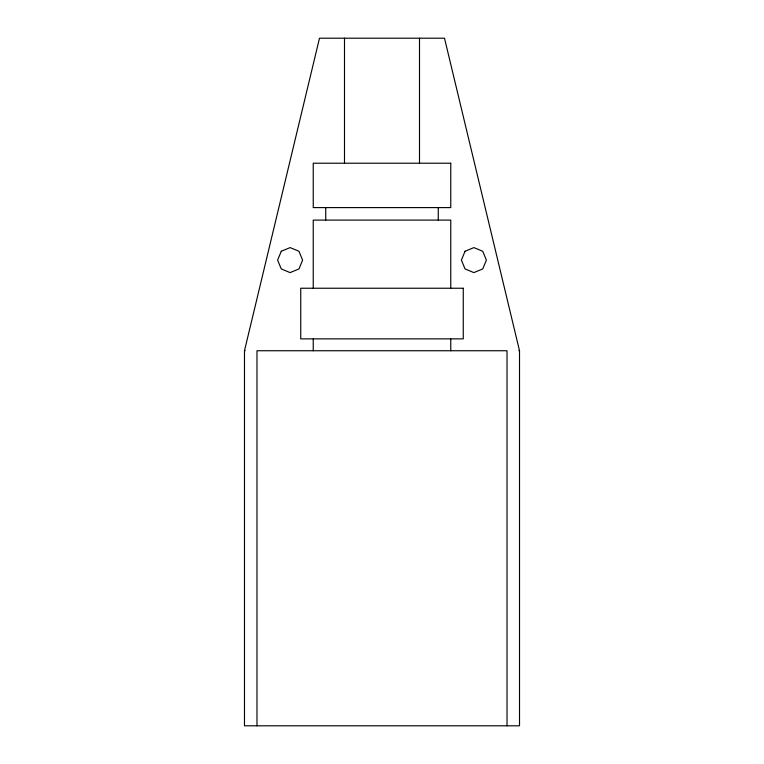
<?xml version="1.0" encoding="UTF-8"?>
<svg xmlns="http://www.w3.org/2000/svg" width="764" height="764" viewBox="0 0 764 764"><rect width="100%" height="100%" fill="white"/><g stroke="black" fill="none" stroke-linecap="round" stroke-linejoin="round"><path stroke-width="1.15" d="M244.48 350.743L319.495 38.2L444.505 38.2L519.52 350.743L519.52 725.8L244.48 725.8L244.48 350.743L245.139 350.743M518.861 350.743L519.52 350.743M507.019 725.8L507.019 350.743L256.981 350.743L256.981 725.8M450.76 288.238L450.76 220.099L313.24 220.099L313.24 288.238M450.76 338.872L450.76 350.743M438.259 207.598L438.259 220.099M419.503 38.2L419.503 163.219M344.497 38.2L344.497 163.219M325.741 207.598L325.741 220.099M313.24 338.872L313.24 350.743M281.276 251.27L277.609 260.104L281.276 268.947L290.11 272.605L298.953 268.947L302.611 260.104L298.953 251.27L290.11 247.603L281.276 251.27M465.047 251.27L461.389 260.104L465.047 268.947L473.89 272.605L482.724 268.947L486.391 260.104L482.724 251.27L473.89 247.603L465.047 251.27M450.76 163.219L313.24 163.219L313.24 207.598L450.76 207.598L450.76 163.219M463.261 288.238L300.739 288.238L300.739 338.872L463.261 338.872L463.261 288.238"/></g></svg>
